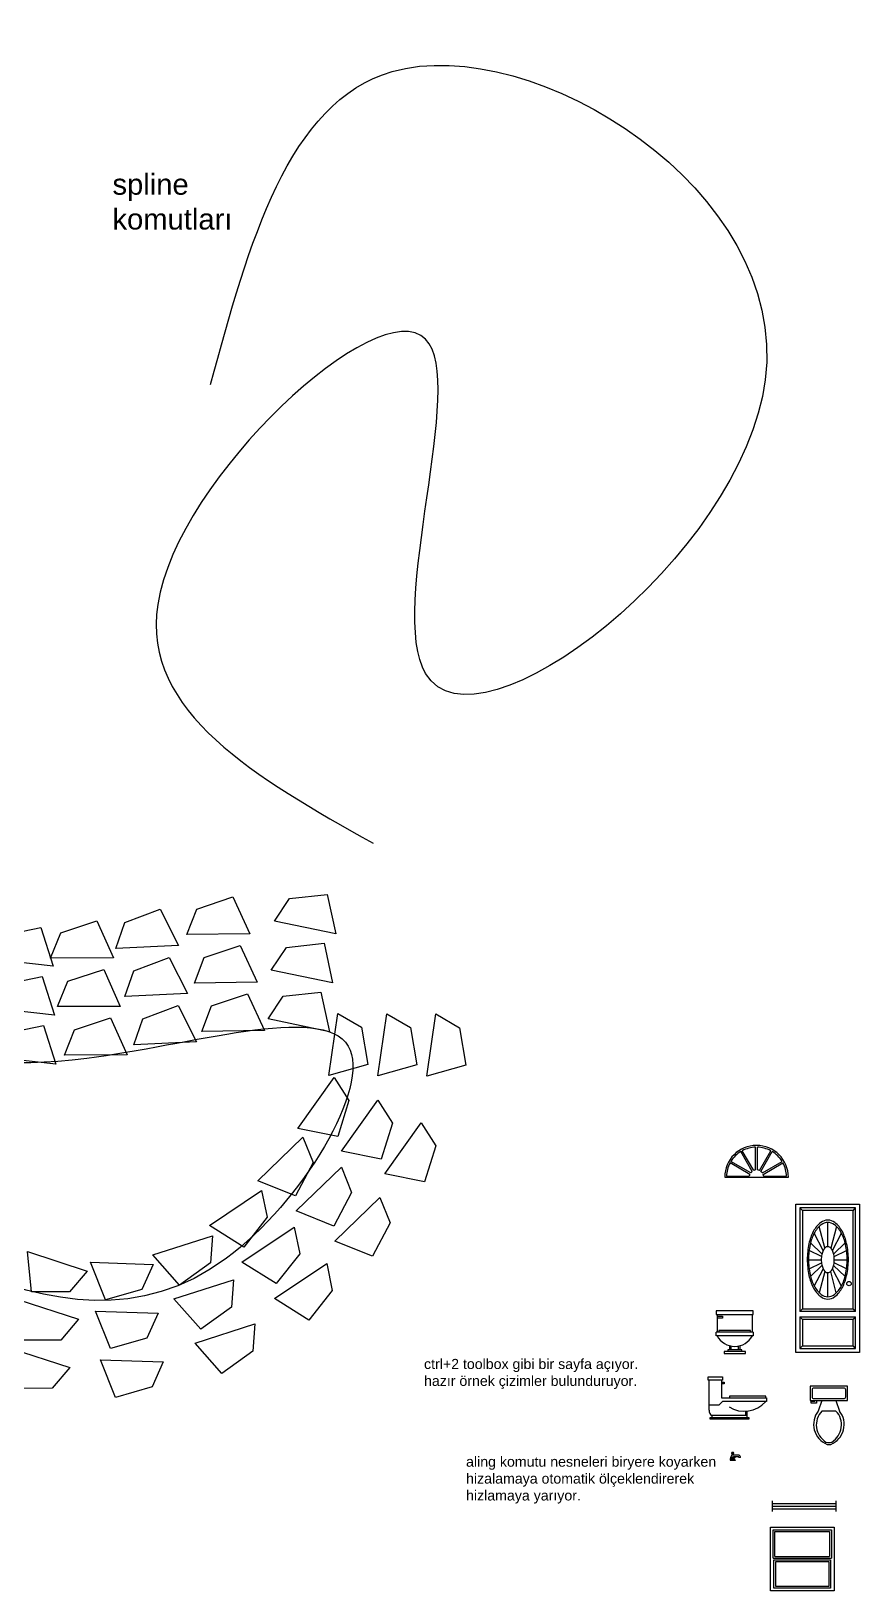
# Model space of a CAD drawing. Header units: millimetres. Extents: x 172 to 66223, y -198 to 27753.
# Drawn here: x 14133 to 26080, y 540 to 22950 of the extents above; entities that cross this region are included whole.
import ezdxf

# ---------------------------------------------------------------- set-up
doc = ezdxf.new("R2010")
doc.units = ezdxf.units.MM
doc.styles.get("Standard").update_dxf_attribs({"font": 'arial.ttf'})

# ---------------------------------------------------------------- blocks, each defined once
blk = doc.blocks.new('*U6')
blk.add_lwpolyline([(238, 255), (399, -305), (-494, -181), (-298, 159)], close=True)
blk = doc.blocks.new('*U7')
at = {"color": 0, "linetype": 'ByBlock', "lineweight": -2, "transparency": 16777216}
for p, rotation in [((4102, 10859), 6.716981757958715), ((5369, 10874), 355.7840783004485), ((6482, 10738), 350.8298534546905), ((2581, 10359), 31.72784396719334), ((7506, 10553), 349.170664570929), ((8500, 10362), 348.6600846721183), ((4185, 10160), 6.716981757958715), ((5317, 10173), 355.7840783004485), ((6370, 10043), 350.8298534546905), ((9570, 10114), 344.6572015424343), ((18170, 10039), 356.2114314049349), ((2951, 9761), 31.72784396719334), ((7374, 9862), 349.170664570929), ((10610, 9775), 340.8374435138174), ((15837, 9770), 10.65052422987091), ((16869, 9953), 8.69085251947308), ((8362, 9672), 348.6600846721183), ((11243, 9614), 354.8633753688287), ((12144, 9598), 358.8972495409885), ((14913, 9610), 8.092899155495813), ((4267, 9462), 6.716981757958715), ((5266, 9471), 355.7840783004485), ((6258, 9349), 350.8298534546905), ((9384, 9435), 344.6572015424343), ((13182, 9555), 357.3249433883111), ((14078, 9539), 1.54791012785266), ((1426, 9127), 60.53273175680476), ((3321, 9162), 31.72784396719334), ((7242, 9171), 349.170664570929), ((10379, 9110), 340.8374435138174), ((16975, 9257), 8.69085251947308), ((18123, 9337), 356.2114314049349), ((2039, 8781), 60.53273175680476), ((8224, 8982), 348.6600846721183), ((11180, 8913), 354.8633753688287), ((15012, 8914), 8.092899155495813), ((15967, 9078), 10.65052422987091), ((9198, 8757), 344.6572015424343), ((12130, 8895), 358.8972495409885), ((13149, 8852), 357.3249433883111), ((14097, 8836), 1.54791012785266), ((2651, 8435), 60.53273175680476), ((10148, 8446), 340.8374435138174), ((17081, 8562), 8.69085251947308), ((18077, 8635), 356.2114314049349), ((15111, 8217), 8.092899155495813), ((16097, 8387), 10.65052422987091), ((18755, 8071), 269.6903665655529), ((19458, 8068), 269.6903665655529), ((20162, 8064), 269.6903665655529), ((930, 7870), 74.9863350146386), ((11117, 8213), 354.8633753688287), ((12117, 8191), 358.8972495409885), ((13116, 8149), 357.3249433883111), ((14116, 8133), 1.54791012785266), ((1609, 7688), 74.9863350146386), ((2289, 7505), 74.9863350146386), ((18457, 7126), 242.4566364087496), ((6897, 7040), 186.1320658601995), ((7895, 7080), 178.1218357647528), ((5910, 6880), 191.8450635755196), ((8887, 6964), 168.2808019971032), ((19081, 6800), 242.4566364087496), ((702, 6727), 81.7455737396091), ((1398, 6626), 81.7455737396091), ((2094, 6525), 81.7455737396091), ((4939, 6642), 195.3365644747967), ((9845, 6681), 159.6493412303857), ((19704, 6475), 242.4566364087496), ((3979, 6363), 196.8159115136263), ((10766, 6292), 155.1459407616672), ((17911, 6289), 231.9350503794498), ((6054, 6192), 191.8450635755196), ((6972, 6340), 186.1320658601995), ((7872, 6377), 178.1218357647528), ((8744, 6275), 168.2808019971032), ((5125, 5964), 195.3365644747967), ((9601, 6022), 159.6493412303857), ((11667, 5858), 153.7925373139223), ((18465, 5855), 231.9350503794498), ((580, 5657), 84.8667763868819), ((4182, 5689), 196.8159115136263), ((10471, 5654), 155.1459407616672), ((17231, 5558), 221.7142211628507), ((1281, 5594), 84.8667763868819), ((1982, 5532), 84.8667763868819), ((6199, 5503), 191.8450635755196), ((7047, 5641), 186.1320658601995), ((7849, 5674), 178.1218357647528), ((8601, 5586), 168.2808019971032), ((12568, 5424), 155.3024403923134), ((19019, 5422), 231.9350503794498), ((5311, 5285), 195.3365644747967), ((9356, 5362), 159.6493412303857), ((11356, 5226), 153.7925373139223), ((4386, 5016), 196.8159115136263), ((10175, 5016), 155.1459407616672), ((13491, 5040), 160.1882509881105), ((16407, 4997), 205.5905127119103), ((17699, 5033), 221.7142211628507), ((12274, 4785), 155.3024403923134), ((500, 4638), 85.78800197366249), ((1201, 4586), 85.78800197366249), ((1903, 4535), 85.78800197366249), ((11045, 4595), 153.7925373139223), ((14454, 4774), 169.8678141092138), ((15449, 4728), 185.8713460225872), ((18167, 4508), 221.7142211628507), ((13252, 4378), 160.1882509881105), ((16711, 4363), 205.5905127119103), ((11980, 4146), 155.3024403923134), ((14330, 4081), 169.8678141092138), ((15521, 4028), 185.8713460225872), ((13014, 3716), 160.1882509881105), ((17015, 3728), 205.5905127119103), ((14206, 3389), 169.8678141092138), ((15593, 3328), 185.8713460225872)]:
    blk.add_blockref('*U6', p, dxfattribs=dict(at, rotation=rotation))
blk = doc.blocks.new('Door - Fancy 36 in.')
for p, q in [((33.75, 81.75), (2.25, 81.75)), ((2.25, 81.75), (2.25, 23.25)), ((2.25, 81.75), (3.75, 80.25)), ((32.25, 80.25), (3.75, 80.25)), ((3.75, 80.25), (3.75, 24.75)), ((32.25, 80.25), (33.75, 81.75)), ((32.25, 24.75), (32.25, 80.25)), ((33.75, 23.25), (33.75, 81.75)), ((16.29, 59.16), (13.17, 71.32)), ((18, 59.82), (18, 73.59)), ((22.83, 71.32), (19.68, 59.05)), ((8.21, 62.03), (14.66, 55.75)), ((15.29, 57.79), (10.3, 67.49)), ((20.69, 57.74), (25.7, 67.49)), ((27.79, 62.03), (21.36, 55.78)), ((14.42, 54.24), (7.4, 57.66)), ((21.55, 54.23), (28.6, 57.66)), ((7.02, 52.5), (14.35, 52.5)), ((7.41, 47.35), (14.43, 50.76)), ((14.67, 49.25), (8.24, 42.99)), ((10.34, 37.58), (15.29, 47.22)), ((16.31, 45.91), (13.2, 33.8)), ((18, 31.55), (18, 45.2)), ((22.8, 33.8), (19.69, 45.91)), ((25.66, 37.58), (20.69, 47.27)), ((21.3, 49.29), (27.76, 42.99)), ((28.59, 47.35), (21.54, 50.78)), ((21.68, 52.5), (28.93, 52.5)), ((3.75, 24.75), (2.25, 23.25)), ((33.75, 23.25), (2.25, 23.25)), ((2.25, 20.25), (33.75, 20.25)), ((2.25, 20.25), (2.25, 2.25)), ((2.25, 20.25), (3.75, 18.75)), ((3.75, 24.75), (32.25, 24.75)), ((32.25, 18.75), (3.75, 18.75)), ((3.75, 18.75), (3.75, 3.75)), ((32.25, 24.75), (32.24, 24.77)), ((33.75, 23.25), (32.25, 24.75)), ((32.25, 18.75), (33.75, 20.25)), ((32.25, 3.75), (32.25, 18.75)), ((33.75, 2.25), (33.75, 20.25)), ((3.75, 3.75), (2.25, 2.25)), ((2.25, 2.25), (33.75, 2.25)), ((3.75, 3.75), (32.25, 3.75)), ((33.75, 2.25), (32.25, 3.75))]:
    blk.add_line(p, q)
blk.add_lwpolyline([(0, 0), (0, 84), (36, 84), (36, 0)], close=True)
at = {"linetype": 'Continuous'}
for points in [[(18, 30.21, 0.169807), (21.97, 31.6, 0.105036), (26.22, 36.76, 0.066925), (28.66, 43.55, 0.05307), (29.63, 52.57, 0.05307), (28.66, 61.6, 0.066925), (26.22, 68.39, 0.105036), (21.97, 73.55, 0.169807), (18, 74.94, 0.169807), (14.03, 73.55, 0.105036), (9.78, 68.39, 0.066925), (7.34, 61.6, 0.05307), (6.37, 52.57, 0.05307), (7.34, 43.55, 0.066925), (9.78, 36.76, 0.105036), (14.03, 31.6, 0.169807)], [(18, 31.55, 0.169807), (21.73, 32.86, 0.105036), (25.73, 37.71, 0.066925), (28.02, 44.09, 0.05307), (28.93, 52.57, 0.05307), (28.02, 61.06, 0.066925), (25.73, 67.43, 0.105036), (21.73, 72.29, 0.169807), (18, 73.59, 0.169807), (14.27, 72.29, 0.105036), (10.27, 67.43, 0.066925), (7.98, 61.06, 0.05307), (7.07, 52.57, 0.05307), (7.98, 44.09, 0.066925), (10.27, 37.71, 0.105036), (14.27, 32.86, 0.169807)], [(18, 45.2, 0.173818), (19.25, 45.65, 0.104363), (20.6, 47.34, 0.065303), (21.38, 49.56, 0.051449), (21.68, 52.51, 0.051449), (21.38, 55.47, 0.065303), (20.6, 57.68, 0.104363), (19.25, 59.38, 0.173818), (18, 59.82, 0.173818), (16.75, 59.38, 0.104363), (15.4, 57.68, 0.065303), (14.62, 55.47, 0.051449), (14.32, 52.51, 0.051449), (14.62, 49.56, 0.065303), (15.4, 47.34, 0.104363), (16.75, 45.65, 0.173818)]]:
    blk.add_lwpolyline(points, format="xyb", close=True, dxfattribs=at)
blk.add_circle((30, 39), 1.25)
blk.add_point((32.25, 80.25))
blk = doc.blocks.new('Faucet - Bathroom side')
at = {"linetype": 'Continuous'}
for p, q in [((-1.625, 0), (-1.375, 0)), ((-1.375, 0), (1.375, 0)), ((-0.88366, 0.25), (0.88424, 0.25)), ((-0.625, 4.25), (0.375, 4.25)), ((0.375, 3.75), (-0.625, 3.75)), ((-0.625, 3), (3.375, 3)), ((-0.375, 1.625), (-0.625, 1.625)), ((-0.375, 1.375), (-0.625, 1.375)), ((0.48078, 0.75), (-0.47286, 0.75)), ((-0.375, 3), (-0.375, 3.5)), ((0.125, 3.5), (0.125, 3)), ((2.875, 2), (0.375, 2)), ((0.375, 1.625), (0.625, 1.625)), ((0.375, 1.375), (0.625, 1.375)), ((4.375, 1.5), (3.375, 1.5))]:
    blk.add_line(p, q, dxfattribs=at)
for points in [[(-0.625, 3.75), (-0.625, 4.25)], [(-0.375, 4.5), (0.125, 4.5)], [(0.125, 3.5), (-0.375, 3.5)], [(0.375, 4.25), (0.375, 3.75)]]:
    blk.add_lwpolyline(points, dxfattribs=at)
blk.add_lwpolyline([(-0.375, 1), (-0.375, 2), (0.375, 2), (0.375, 1)], close=True, dxfattribs=at)
for centre in [(-0.875, 1.5), (0, 1.5), (0.875, 1.5)]:
    blk.add_circle(centre, 0.27951, dxfattribs=at)
for centre, radius, start, end in [((3.45929, -0.0281), 5.08436, 143.4467, 179.6834), ((-1.75, 1.375), 1.42522, 285.2551, 344.7449), ((-0.38253, 4.2575), 0.24259, 88.22243, 181.7776), ((-0.38253, 3.7424), 0.24259, 178.2224, 271.7776), ((0.13252, 4.2575), 0.24259, 358.2224, 91.77757), ((0.13252, 3.7424), 0.24259, 268.2224, 1.777565), ((1.75, 1.375), 1.42522, 195.2551, 254.7449), ((-2.49562, -0.286), 3.38273, 9.709485, 29.48735), ((2.96867, 1.5936), 0.41699, 347.0192, 102.9808), ((2.70708, 1.4714), 1.66816, 0.9827695, 66.39737)]:
    blk.add_arc(centre, radius, start, end, dxfattribs=at)
blk = doc.blocks.new('Toilet - front')
for p, q in [((-10, 22), (-10, 12)), ((-10, 21), (-7, 21)), ((-7, 20), (-10, 20)), ((-7, 21), (-7, 20)), ((10, 12), (10, 22)), ((10.5, 12), (-10.5, 12)), ((-10.5, 10), (-10.5, 12)), ((10.5, 10), (-10.5, 10)), ((9, 13), (-9, 13)), ((-9, 13), (-9, 12)), ((9, 12), (9, 13)), ((10.5, 12), (10.5, 10)), ((4, 2), (-4, 2)), ((-4, 2), (-4, 1)), ((-3, 4.4065), (-3, 2)), ((-2, 2), (-2, 4.1658)), ((2, 4.1658), (2, 2)), ((3, 2), (3, 4.4065)), ((4, 1), (4, 2))]:
    blk.add_line(p, q)
for points in [[(10.5, 22), (10.5, 24), (-10.5, 24), (-10.5, 22)], [(6, 0), (6, 1), (-6, 1), (-6, 0)]]:
    blk.add_lwpolyline(points, close=True)
blk.add_arc((0, 15.3333), 11.3333, 208.0725, 331.9275)
blk = doc.blocks.new('Toilet - side')
for p, q in [((0.5, 5), (0.5, 22)), ((7.5, 22), (7.5, 12)), ((7.5, 21), (9, 21)), ((9, 20), (7.5, 20)), ((9, 21), (9, 20)), ((8, 10), (6, 8)), ((7.5, 12), (33, 12)), ((33, 10), (8, 10)), ((32.5, 13), (12, 13)), ((12, 13), (12, 12)), ((32.5, 12), (32.5, 13)), ((33, 12), (33, 10)), ((6, 8), (0.5, 8)), ((22, 2), (2, 2)), ((2, 2), (2, 1)), ((21, 4.5), (21, 2)), ((22, 2), (22, 4.54)), ((22, 1), (22, 2))]:
    blk.add_line(p, q)
for points in [[(0, 22), (0, 24), (8, 24), (8, 22)], [(1, 0), (1, 1), (23, 1), (23, 0)]]:
    blk.add_lwpolyline(points, close=True)
for centre, radius, start, end in [((20.3, 20.7), 16.23, 238.18715, 318.77023), ((3.75, 4.75), 3.26, 175.6013, 237.5288)]:
    blk.add_arc(centre, radius, start, end)
blk = doc.blocks.new('Window - Half-circle 36 in.')
for p, q in [((14.7047, 2.4799), (3.5343, 8.9292)), ((15.5207, 3.2942), (9.071, 14.4655)), ((16.3876, 3.7927), (9.9383, 14.9632)), ((17.5, 4.0906), (17.5, 16.9923)), ((18.5, 4.0906), (18.5, 16.9923)), ((19.6075, 3.7937), (26.06116, 14.9718)), ((20.4742, 3.295), (26.92638, 14.4704)), ((21.2909, 2.4774), (32.46647, 8.9296)), ((0, 0), (35.99998, 0)), ((1.0074, 0.5), (13.9086, 0.5)), ((14.2078, 1.6121), (3.0341, 8.0633)), ((21.7928, 1.6125), (32.96677, 8.0638)), ((22.092, 0.5), (34.99282, 0.5))]:
    blk.add_line(p, q)
for radius, start, end in [(18, 0, 180), (17, 121.6855, 148.3145), (17, 91.68545, 118.3143), (17, 61.70088, 88.31455), (17, 31.68537, 58.33066), (17, 151.6854, 178.3159), (4.12311, 156.9696, 173.0325), (4.12311, 126.9657, 143.0364), (4.12311, 96.98938, 113.0314), (4.12311, 66.6748, 83.05112), (4.12311, 37.05423, 53.22943), (4.12311, 6.764907, 22.52381), (17, 1.685394, 28.31466)]:
    blk.add_arc((18, 0), radius, start, end)
blk = doc.blocks.new('Toilet - top')
for p, q in [((-10, -8.5), (-8, -8.5)), ((-10, -9.5), (-10, -8.5)), ((-8, -8.5), (-8, -8)), ((-7, -8), (-7, -9.5)), ((-4, -8), (-6, -14)), ((4, -8), (6, -14)), ((9.5, -6), (9.5, -2)), ((-7, -9.5), (-10, -9.5)), ((4, -14), (-4, -14))]:
    blk.add_line(p, q)
blk.add_lwpolyline([(10.5, -8), (10.5, 0), (-10.5, 0), (-10.5, -8)], close=True)
for points in [[(-9.5, -2), (-9.5, -6)], [(8.5, -1), (-8.5, -1)], [(-8.5, -7), (8.5, -7)]]:
    blk.add_lwpolyline(points)
for centre, radius, start, end in [((-8.62, -1.88), 0.884, 81.8699, 188.1301), ((-8.62, -6.12), 0.884, 171.8699, 278.1301), ((8.62, -1.88), 0.884, 351.8699, 98.1301), ((8.62, -6.12), 0.884, 261.8699, 8.1301), ((3.52, -21.58), 12.17, 141.46911, 247.97143), ((4.2, -21.82), 11.33, 136.36773, 238.94682), ((-3.52, -21.58), 12.17, 292.02843, 38.53071), ((-4.2, -21.82), 11.33, 301.05301, 43.63209), ((0, -27.88), 4, 245.73182, 294.26817), ((0, -29), 4, 254.86053, 285.13947)]:
    blk.add_arc(centre, radius, start, end)
blk = doc.blocks.new('Window - Wood Frame 36 in. Wide plan')
for p, q in [((0, 6), (0, 0)), ((0, 4.5), (36, 4.5)), ((0, 3), (36, 3)), ((0, 1.5), (36, 1.5)), ((36, 6), (36, 0))]:
    blk.add_line(p, q)
blk = doc.blocks.new('Window - Wood Frame 36 x 36 in.')
for p, q in [((1.5, 18.5), (34.5, 18.5)), ((2.5, 19.5), (33.5, 19.5)), ((2, 17.5), (34, 17.5)), ((3, 16.5), (33, 16.5))]:
    blk.add_line(p, q)
blk.add_lwpolyline([(0, 0), (0, 36), (36, 36), (36, 0)], close=True)
for points in [[(1.5, 18.5), (1.5, 34.5), (34.5, 34.5), (34.5, 18.5)], [(2.5, 19.5), (2.5, 33.5), (33.5, 33.5), (33.5, 19.5)], [(34, 17.5), (34, 1.5), (2, 1.5), (2, 17.5)], [(33, 16.5), (33, 2.5), (3, 2.5), (3, 16.5)]]:
    blk.add_lwpolyline(points)
blk = doc.blocks.new('*U25')
blk.add_lwpolyline([(0, 0), (436, -578), (-294, -1130), (-730, -551)], close=True)
blk = doc.blocks.new('*U26')
at = {"color": 0, "linetype": 'ByBlock', "lineweight": -2, "transparency": 16777216}
for p, rotation in [((28261, 11835), 52.94857390290064), ((34549, 11898), 29.2095186353202), ((29451, 10988), 322.9485739029006), ((33240, 11166), 29.2095186353202), ((35641, 10893), 316.4757426428793), ((27358, 10638), 52.94857390290064), ((31931, 10434), 29.2095186353202), ((30648, 10084), 322.9485739029006), ((36730, 9870), 23.01700879746002), ((26454, 9441), 52.94857390290064)]:
    blk.add_blockref('*U25', p, dxfattribs=dict(at, rotation=rotation))

msp = doc.modelspace()

# ---------------------------------------------------------------- linework, layer by layer
for points in [[(16707.985, 17872.204), (19318.894, 22369.151), (24678.128, 17940.86), (19799.851, 13718.535), (19799.851, 18524.433), (15952.196, 14714.042), (19044.061, 11281.258)], [(1902.797, 4534.619), (3354.479, 9182.376), (7459.119, 9129.276), (9650.038, 8619.909), (10904.881, 8238.908), (11980.855, 8193.154), (14931.618, 8193.154), (18686.017, 8368.279), (16938.073, 5319.113), (9027.888, 6932.507), (3709.992, 6281.229)]]:
    msp.add_spline(points, degree=3)

# ---------------------------------------------------------------- block references
for name, p in [('*U26', (0, 0)), ('*U7', (-37.183, 269.372))]:
    msp.add_blockref(name, p)
at = {"xscale": 25.4, "yscale": 25.4, "zscale": 25.4}
for name, p in [('Window - Half-circle 36 in.', (24096.212, 6483.058)), ('Door - Fancy 36 in.', (25120.303, 3964.144)), ('Toilet - front', (24240.635, 3951.025)), ('Toilet - side', (23859.884, 3006.432)), ('Toilet - top', (25592.96, 3478.729)), ('Faucet - Bathroom side', (24214.377, 2416.062)), ('Window - Wood Frame 36 in. Wide plan', (24778.939, 1681.379)), ('Window - Wood Frame 36 x 36 in.', (24752.68, 539.996))]:
    msp.add_blockref(name, p, dxfattribs=at)

# ---------------------------------------------------------------- texts
at = {"attachment_point": 1}
for s, width, heights, insert, char_height in [('spline komutları', 1408.51651, [0], (15300.621, 20900.176), 300), ('ctrl+2 toolbox gibi bir sayfa açıyor.\\Phazır örnek çizimler bulunduruyor.', 3059.14133, [670.023], (19776.652, 3872.309), 145.52201), ('aling komutu nesneleri biryere koyarken hizalamaya otomatik ölçeklendirerek hizlamaya yarıyor.', 3770.38492, [0], (20380.603, 2468.539), 145.52201)]:
    msp.add_mtext_dynamic_manual_height_columns(s, width=width, gutter_width=727.61, heights=heights, dxfattribs=dict(at, insert=insert, char_height=char_height))

doc.saveas('drawing.dxf')
